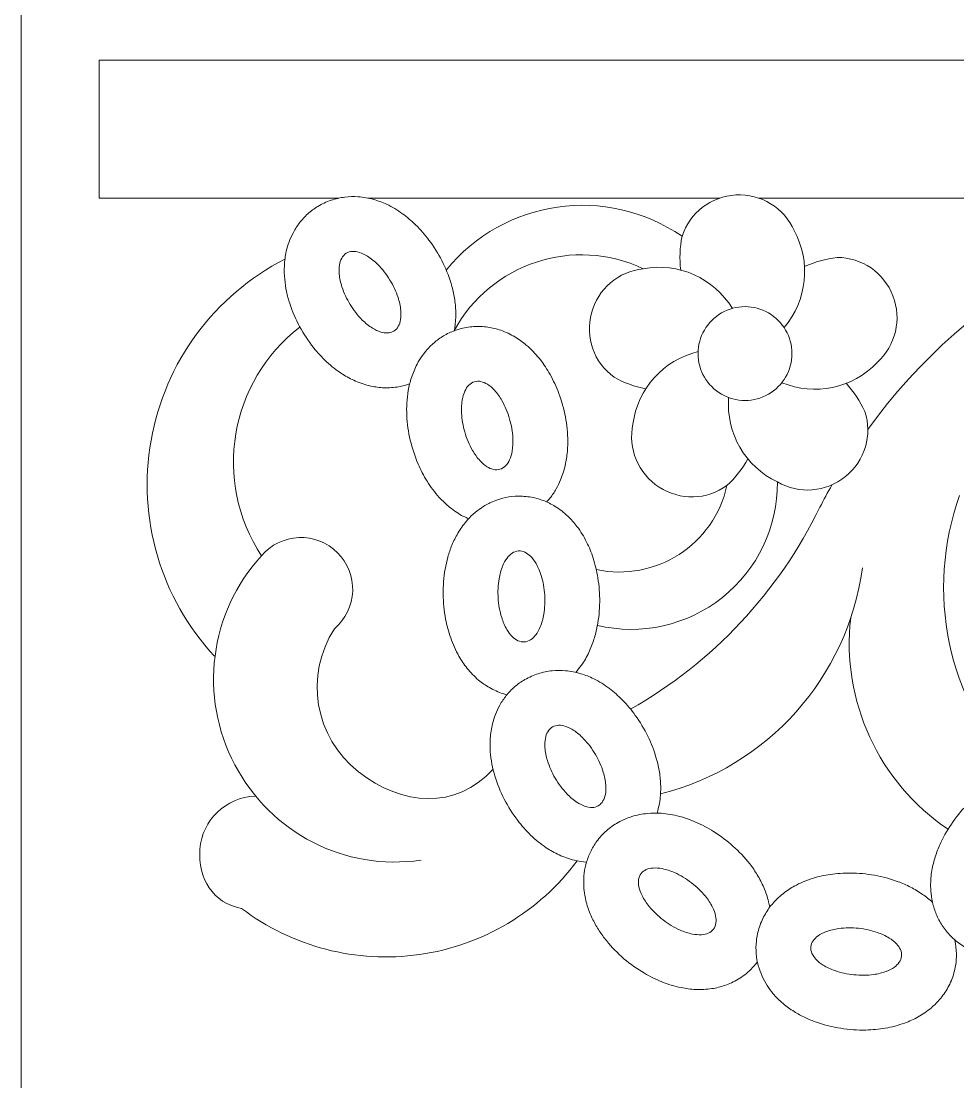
# Model space of a CAD drawing. Header units: millimetres. Extents: x 5151 to 5396, y 1629 to 1892.
# Drawn here: x 5151.92 to 5175.95, y 1809.92 to 1837.13 of the extents above; entities that cross this region are included whole.
import ezdxf

# ---------------------------------------------------------------- set-up
doc = ezdxf.new("R2010")
doc.units = ezdxf.units.MM
doc.header["$MEASUREMENT"] = 0
doc.layers.add('SITARA ALL', color=18, linetype='Continuous', true_color=0x000000)

msp = doc.modelspace()

# ---------------------------------------------------------------- linework, layer by layer
at = {"layer": 'SITARA ALL', "lineweight": 9}
for points, knots in [([(5151.918, 1891.909), (5151.918, 1891.909), (5395.918, 1891.909), (5395.918, 1891.909), (5395.918, 1891.909), (5395.918, 1769.909), (5395.918, 1769.909), (5395.918, 1769.909), (5151.918, 1769.909), (5151.918, 1769.909), (5151.918, 1769.909), (5151.918, 1891.909), (5151.918, 1891.909)], [0, 0, 0, 0, 0.25, 0.25, 0.25, 0.5, 0.5, 0.5, 0.75, 0.75, 0.75, 1, 1, 1, 1]), ([(5196.687, 1828.336), (5193.57, 1831.523), (5189.207, 1833.174), (5184.761, 1832.846), (5180.316, 1832.518), (5176.257, 1830.267), (5173.643, 1826.657)], [0, 0, 0, 0, 0.333333, 0.333333, 0.333333, 1, 1, 1, 1]), ([(5163.03, 1829.188), (5163.039, 1829.234), (5163.046, 1829.279), (5163.052, 1829.325), (5163.068, 1829.454), (5163.074, 1829.583), (5163.068, 1829.713), (5163.063, 1829.833), (5163.05, 1829.952), (5163.028, 1830.07), (5163.008, 1830.183), (5162.981, 1830.295), (5162.948, 1830.405), (5162.887, 1830.606), (5162.809, 1830.801), (5162.712, 1830.987), (5162.617, 1831.173), (5162.507, 1831.349), (5162.382, 1831.516), (5162.278, 1831.655), (5162.164, 1831.785), (5162.04, 1831.906), (5161.935, 1832.01), (5161.822, 1832.106), (5161.702, 1832.192), (5161.575, 1832.285), (5161.439, 1832.366), (5161.296, 1832.433), (5161.188, 1832.484), (5161.076, 1832.525), (5160.961, 1832.558), (5160.832, 1832.594), (5160.699, 1832.617), (5160.565, 1832.626), (5160.453, 1832.634), (5160.339, 1832.631), (5160.227, 1832.618), (5160.105, 1832.603), (5159.984, 1832.576), (5159.868, 1832.536), (5159.75, 1832.496), (5159.637, 1832.443), (5159.53, 1832.378)], [0, 0, 0, 0, 0.066667, 0.066667, 0.066667, 0.133333, 0.133333, 0.133333, 0.2, 0.2, 0.2, 0.266667, 0.266667, 0.266667, 0.333333, 0.333333, 0.333333, 0.4, 0.4, 0.4, 0.466667, 0.466667, 0.466667, 0.533333, 0.533333, 0.533333, 0.6, 0.6, 0.6, 0.666667, 0.666667, 0.666667, 0.733333, 0.733333, 0.733333, 0.8, 0.8, 0.8, 0.866667, 0.866667, 0.866667, 1, 1, 1, 1]), ([(5171.756, 1831.758), (5171.496, 1832.343), (5170.901, 1832.707), (5170.261, 1832.672), (5169.621, 1832.637), (5169.073, 1832.223), (5168.878, 1831.612)], [0, 0, 0, 0, 0.333333, 0.333333, 0.333333, 1, 1, 1, 1]), ([(5159.53, 1832.378), (5159.438, 1832.322), (5159.351, 1832.258), (5159.272, 1832.186), (5159.195, 1832.116), (5159.124, 1832.04), (5159.06, 1831.957), (5159.001, 1831.88), (5158.948, 1831.799), (5158.902, 1831.713), (5158.859, 1831.634), (5158.822, 1831.551), (5158.791, 1831.467), (5158.763, 1831.389), (5158.74, 1831.309), (5158.721, 1831.228), (5158.693, 1831.106), (5158.677, 1830.981), (5158.671, 1830.856), (5158.665, 1830.742), (5158.668, 1830.627), (5158.679, 1830.513), (5158.689, 1830.406), (5158.705, 1830.299), (5158.728, 1830.193), (5158.749, 1830.091), (5158.776, 1829.99), (5158.808, 1829.89), (5158.875, 1829.685), (5158.96, 1829.486), (5159.063, 1829.296), (5159.166, 1829.107), (5159.284, 1828.928), (5159.418, 1828.759), (5159.521, 1828.629), (5159.634, 1828.507), (5159.756, 1828.393), (5159.882, 1828.275), (5160.018, 1828.169), (5160.163, 1828.076), (5160.269, 1828.008), (5160.38, 1827.949), (5160.495, 1827.898), (5160.623, 1827.842), (5160.755, 1827.798), (5160.892, 1827.769), (5161.003, 1827.744), (5161.116, 1827.73), (5161.23, 1827.725), (5161.357, 1827.721), (5161.483, 1827.729), (5161.608, 1827.751), (5161.703, 1827.768), (5161.796, 1827.792), (5161.886, 1827.824)], [0, 0, 0, 0, 0.052632, 0.052632, 0.052632, 0.105263, 0.105263, 0.105263, 0.157895, 0.157895, 0.157895, 0.210526, 0.210526, 0.210526, 0.263158, 0.263158, 0.263158, 0.315789, 0.315789, 0.315789, 0.368421, 0.368421, 0.368421, 0.421053, 0.421053, 0.421053, 0.473684, 0.473684, 0.473684, 0.526316, 0.526316, 0.526316, 0.578947, 0.578947, 0.578947, 0.631579, 0.631579, 0.631579, 0.684211, 0.684211, 0.684211, 0.736842, 0.736842, 0.736842, 0.789474, 0.789474, 0.789474, 0.842105, 0.842105, 0.842105, 0.894737, 0.894737, 0.894737, 1, 1, 1, 1]), ([(5158.685, 1831.025), (5156.874, 1830.099), (5155.602, 1828.377), (5155.249, 1826.373), (5154.896, 1824.37), (5155.493, 1822.328), (5156.879, 1820.838)], [0, 0, 0, 0, 0.333333, 0.333333, 0.333333, 1, 1, 1, 1]), ([(5160.261, 1831.177), (5160.211, 1831.146), (5160.171, 1831.102), (5160.143, 1831.051), (5160.114, 1830.998), (5160.095, 1830.94), (5160.086, 1830.881), (5160.073, 1830.802), (5160.071, 1830.722), (5160.079, 1830.643), (5160.09, 1830.531), (5160.114, 1830.42), (5160.15, 1830.313), (5160.202, 1830.156), (5160.272, 1830.007), (5160.358, 1829.866), (5160.446, 1829.72), (5160.551, 1829.585), (5160.672, 1829.463), (5160.75, 1829.385), (5160.837, 1829.315), (5160.93, 1829.255), (5160.996, 1829.213), (5161.068, 1829.179), (5161.143, 1829.155), (5161.2, 1829.137), (5161.259, 1829.129), (5161.319, 1829.131), (5161.375, 1829.133), (5161.429, 1829.149), (5161.477, 1829.178), (5161.527, 1829.209), (5161.568, 1829.252), (5161.595, 1829.304), (5161.624, 1829.357), (5161.643, 1829.415), (5161.653, 1829.474), (5161.665, 1829.553), (5161.667, 1829.632), (5161.659, 1829.712), (5161.648, 1829.824), (5161.624, 1829.935), (5161.588, 1830.042), (5161.536, 1830.198), (5161.467, 1830.348), (5161.381, 1830.489), (5161.292, 1830.635), (5161.187, 1830.77), (5161.066, 1830.891), (5160.988, 1830.97), (5160.901, 1831.04), (5160.808, 1831.1), (5160.742, 1831.142), (5160.67, 1831.176), (5160.595, 1831.199), (5160.538, 1831.218), (5160.479, 1831.226), (5160.42, 1831.224), (5160.364, 1831.222), (5160.309, 1831.205), (5160.261, 1831.177)], [0, 0, 0, 0, 0.05, 0.05, 0.05, 0.1, 0.1, 0.1, 0.15, 0.15, 0.15, 0.2, 0.2, 0.2, 0.25, 0.25, 0.25, 0.3, 0.3, 0.3, 0.35, 0.35, 0.35, 0.4, 0.4, 0.4, 0.45, 0.45, 0.45, 0.5, 0.5, 0.5, 0.55, 0.55, 0.55, 0.6, 0.6, 0.6, 0.65, 0.65, 0.65, 0.7, 0.7, 0.7, 0.75, 0.75, 0.75, 0.8, 0.8, 0.8, 0.85, 0.85, 0.85, 0.9, 0.9, 0.9, 0.95, 0.95, 0.95, 1, 1, 1, 1]), ([(5173.883, 1828.376), (5174.359, 1828.805), (5174.521, 1829.483), (5174.29, 1830.081), (5174.059, 1830.679), (5173.496, 1831.072), (5172.855, 1831.068)], [0, 0, 0, 0, 0.333333, 0.333333, 0.333333, 1, 1, 1, 1]), ([(5167.883, 1830.78), (5167.246, 1830.714), (5166.716, 1830.26), (5166.551, 1829.641), (5166.387, 1829.021), (5166.612, 1828.372), (5167.132, 1827.998)], [0, 0, 0, 0, 0.333333, 0.333333, 0.333333, 1, 1, 1, 1]), ([(5171.697, 1828.604), (5171.697, 1829.034), (5171.467, 1829.431), (5171.095, 1829.646), (5170.722, 1829.862), (5170.263, 1829.862), (5169.89, 1829.646), (5169.518, 1829.431), (5169.288, 1829.034), (5169.288, 1828.604), (5169.288, 1828.173), (5169.518, 1827.776), (5169.89, 1827.561), (5170.263, 1827.346), (5170.722, 1827.346), (5171.095, 1827.561), (5171.467, 1827.776), (5171.697, 1828.173), (5171.697, 1828.604)], [0, 0, 0, 0, 0.166667, 0.166667, 0.166667, 0.333333, 0.333333, 0.333333, 0.5, 0.5, 0.5, 0.666667, 0.666667, 0.666667, 0.833333, 0.833333, 0.833333, 1, 1, 1, 1]), ([(5163.161, 1829.232), (5163.058, 1829.202), (5162.957, 1829.163), (5162.861, 1829.114), (5162.769, 1829.067), (5162.681, 1829.012), (5162.598, 1828.949), (5162.52, 1828.89), (5162.448, 1828.825), (5162.38, 1828.754), (5162.319, 1828.689), (5162.261, 1828.619), (5162.21, 1828.546), (5162.162, 1828.478), (5162.118, 1828.407), (5162.079, 1828.334), (5162.021, 1828.223), (5161.972, 1828.107), (5161.933, 1827.988), (5161.898, 1827.879), (5161.87, 1827.768), (5161.851, 1827.655), (5161.832, 1827.549), (5161.82, 1827.441), (5161.814, 1827.333), (5161.809, 1827.229), (5161.808, 1827.125), (5161.813, 1827.02), (5161.823, 1826.804), (5161.853, 1826.59), (5161.903, 1826.38), (5161.952, 1826.171), (5162.02, 1825.966), (5162.105, 1825.769), (5162.171, 1825.616), (5162.247, 1825.468), (5162.335, 1825.327), (5162.426, 1825.18), (5162.529, 1825.042), (5162.645, 1824.914), (5162.729, 1824.821), (5162.821, 1824.734), (5162.918, 1824.656), (5163.027, 1824.568), (5163.144, 1824.491), (5163.267, 1824.426), (5163.311, 1824.404), (5163.355, 1824.383), (5163.399, 1824.364)], [0, 0, 0, 0, 0.058824, 0.058824, 0.058824, 0.117647, 0.117647, 0.117647, 0.176471, 0.176471, 0.176471, 0.235294, 0.235294, 0.235294, 0.294118, 0.294118, 0.294118, 0.352941, 0.352941, 0.352941, 0.411765, 0.411765, 0.411765, 0.470588, 0.470588, 0.470588, 0.529412, 0.529412, 0.529412, 0.588235, 0.588235, 0.588235, 0.647059, 0.647059, 0.647059, 0.705882, 0.705882, 0.705882, 0.764706, 0.764706, 0.764706, 0.823529, 0.823529, 0.823529, 0.882353, 0.882353, 0.882353, 1, 1, 1, 1]), ([(5165.405, 1824.795), (5165.436, 1824.829), (5165.465, 1824.864), (5165.493, 1824.9), (5165.55, 1824.973), (5165.602, 1825.051), (5165.648, 1825.132), (5165.69, 1825.206), (5165.728, 1825.283), (5165.76, 1825.363), (5165.81, 1825.482), (5165.849, 1825.606), (5165.877, 1825.733), (5165.904, 1825.85), (5165.922, 1825.968), (5165.933, 1826.088), (5165.943, 1826.203), (5165.946, 1826.317), (5165.943, 1826.432), (5165.937, 1826.642), (5165.912, 1826.851), (5165.868, 1827.056), (5165.825, 1827.259), (5165.764, 1827.459), (5165.687, 1827.653), (5165.623, 1827.814), (5165.547, 1827.969), (5165.46, 1828.119), (5165.385, 1828.246), (5165.301, 1828.368), (5165.209, 1828.483), (5165.11, 1828.606), (5165, 1828.72), (5164.88, 1828.822), (5164.789, 1828.899), (5164.692, 1828.969), (5164.589, 1829.03), (5164.474, 1829.099), (5164.352, 1829.156), (5164.225, 1829.2), (5164.119, 1829.237), (5164.008, 1829.264), (5163.897, 1829.281), (5163.775, 1829.299), (5163.652, 1829.304), (5163.529, 1829.296), (5163.404, 1829.288), (5163.281, 1829.267), (5163.161, 1829.232)], [0, 0, 0, 0, 0.058824, 0.058824, 0.058824, 0.117647, 0.117647, 0.117647, 0.176471, 0.176471, 0.176471, 0.235294, 0.235294, 0.235294, 0.294118, 0.294118, 0.294118, 0.352941, 0.352941, 0.352941, 0.411765, 0.411765, 0.411765, 0.470588, 0.470588, 0.470588, 0.529412, 0.529412, 0.529412, 0.588235, 0.588235, 0.588235, 0.647059, 0.647059, 0.647059, 0.705882, 0.705882, 0.705882, 0.764706, 0.764706, 0.764706, 0.823529, 0.823529, 0.823529, 0.882353, 0.882353, 0.882353, 1, 1, 1, 1]), ([(5163.552, 1827.881), (5163.496, 1827.864), (5163.445, 1827.833), (5163.405, 1827.79), (5163.363, 1827.747), (5163.33, 1827.696), (5163.305, 1827.641), (5163.272, 1827.569), (5163.249, 1827.492), (5163.237, 1827.414), (5163.218, 1827.302), (5163.212, 1827.189), (5163.218, 1827.076), (5163.228, 1826.912), (5163.255, 1826.749), (5163.302, 1826.591), (5163.349, 1826.426), (5163.415, 1826.268), (5163.5, 1826.12), (5163.554, 1826.023), (5163.62, 1825.933), (5163.694, 1825.851), (5163.747, 1825.793), (5163.807, 1825.742), (5163.873, 1825.699), (5163.923, 1825.667), (5163.979, 1825.643), (5164.037, 1825.63), (5164.091, 1825.617), (5164.148, 1825.618), (5164.202, 1825.633), (5164.258, 1825.65), (5164.309, 1825.681), (5164.349, 1825.724), (5164.39, 1825.768), (5164.424, 1825.818), (5164.449, 1825.873), (5164.481, 1825.946), (5164.504, 1826.022), (5164.517, 1826.101), (5164.536, 1826.212), (5164.542, 1826.325), (5164.535, 1826.438), (5164.526, 1826.603), (5164.498, 1826.765), (5164.452, 1826.923), (5164.405, 1827.088), (5164.339, 1827.246), (5164.254, 1827.395), (5164.199, 1827.491), (5164.134, 1827.581), (5164.06, 1827.663), (5164.007, 1827.722), (5163.946, 1827.773), (5163.88, 1827.815), (5163.83, 1827.848), (5163.775, 1827.871), (5163.717, 1827.885), (5163.663, 1827.897), (5163.606, 1827.896), (5163.552, 1827.881)], [0, 0, 0, 0, 0.05, 0.05, 0.05, 0.1, 0.1, 0.1, 0.15, 0.15, 0.15, 0.2, 0.2, 0.2, 0.25, 0.25, 0.25, 0.3, 0.3, 0.3, 0.35, 0.35, 0.35, 0.4, 0.4, 0.4, 0.45, 0.45, 0.45, 0.5, 0.5, 0.5, 0.55, 0.55, 0.55, 0.6, 0.6, 0.6, 0.65, 0.65, 0.65, 0.7, 0.7, 0.7, 0.75, 0.75, 0.75, 0.8, 0.8, 0.8, 0.85, 0.85, 0.85, 0.9, 0.9, 0.9, 0.95, 0.95, 0.95, 1, 1, 1, 1]), ([(5171.324, 1825.309), (5171.879, 1824.988), (5172.574, 1825.044), (5173.071, 1825.448), (5173.568, 1825.853), (5173.768, 1826.51), (5173.567, 1827.118)], [0, 0, 0, 0, 0.333333, 0.333333, 0.333333, 1, 1, 1, 1]), ([(5167.616, 1826.795), (5167.482, 1826.168), (5167.75, 1825.524), (5168.288, 1825.176), (5168.827, 1824.828), (5169.513, 1824.841), (5170.03, 1825.221)], [0, 0, 0, 0, 0.333333, 0.333333, 0.333333, 1, 1, 1, 1]), ([(5166.705, 1821.628), (5167.828, 1821.362), (5169.011, 1821.627), (5169.913, 1822.347), (5170.815, 1823.067), (5171.335, 1824.155), (5171.324, 1825.309)], [0, 0, 0, 0, 0.333333, 0.333333, 0.333333, 1, 1, 1, 1]), ([(5164.592, 1824.941), (5164.485, 1824.934), (5164.378, 1824.918), (5164.274, 1824.891), (5164.173, 1824.865), (5164.075, 1824.83), (5163.981, 1824.787), (5163.892, 1824.746), (5163.807, 1824.699), (5163.727, 1824.644), (5163.652, 1824.594), (5163.581, 1824.538), (5163.515, 1824.478), (5163.453, 1824.422), (5163.395, 1824.362), (5163.342, 1824.299), (5163.26, 1824.204), (5163.187, 1824.101), (5163.124, 1823.993), (5163.066, 1823.894), (5163.015, 1823.792), (5162.971, 1823.686), (5162.93, 1823.586), (5162.895, 1823.484), (5162.866, 1823.38), (5162.838, 1823.279), (5162.815, 1823.177), (5162.797, 1823.074), (5162.76, 1822.861), (5162.743, 1822.646), (5162.746, 1822.43), (5162.749, 1822.215), (5162.77, 1822.001), (5162.81, 1821.789), (5162.841, 1821.626), (5162.884, 1821.465), (5162.939, 1821.308), (5162.996, 1821.145), (5163.067, 1820.988), (5163.152, 1820.838), (5163.214, 1820.729), (5163.285, 1820.624), (5163.363, 1820.526), (5163.45, 1820.417), (5163.547, 1820.317), (5163.654, 1820.227), (5163.741, 1820.154), (5163.835, 1820.088), (5163.934, 1820.031), (5164.043, 1819.968), (5164.16, 1819.917), (5164.28, 1819.878), (5164.314, 1819.867), (5164.349, 1819.858), (5164.384, 1819.849)], [0, 0, 0, 0, 0.052632, 0.052632, 0.052632, 0.105263, 0.105263, 0.105263, 0.157895, 0.157895, 0.157895, 0.210526, 0.210526, 0.210526, 0.263158, 0.263158, 0.263158, 0.315789, 0.315789, 0.315789, 0.368421, 0.368421, 0.368421, 0.421053, 0.421053, 0.421053, 0.473684, 0.473684, 0.473684, 0.526316, 0.526316, 0.526316, 0.578947, 0.578947, 0.578947, 0.631579, 0.631579, 0.631579, 0.684211, 0.684211, 0.684211, 0.736842, 0.736842, 0.736842, 0.789474, 0.789474, 0.789474, 0.842105, 0.842105, 0.842105, 0.894737, 0.894737, 0.894737, 1, 1, 1, 1]), ([(5166.152, 1820.423), (5166.201, 1820.479), (5166.247, 1820.539), (5166.291, 1820.6), (5166.365, 1820.707), (5166.43, 1820.819), (5166.485, 1820.936), (5166.536, 1821.045), (5166.58, 1821.157), (5166.616, 1821.271), (5166.651, 1821.381), (5166.679, 1821.492), (5166.701, 1821.605), (5166.741, 1821.811), (5166.761, 1822.02), (5166.763, 1822.23), (5166.765, 1822.438), (5166.749, 1822.646), (5166.716, 1822.852), (5166.688, 1823.023), (5166.648, 1823.191), (5166.595, 1823.356), (5166.55, 1823.497), (5166.494, 1823.634), (5166.429, 1823.766), (5166.359, 1823.908), (5166.276, 1824.042), (5166.181, 1824.168), (5166.109, 1824.263), (5166.03, 1824.352), (5165.943, 1824.435), (5165.845, 1824.527), (5165.739, 1824.609), (5165.624, 1824.679), (5165.528, 1824.739), (5165.426, 1824.789), (5165.321, 1824.829), (5165.206, 1824.873), (5165.087, 1824.905), (5164.965, 1824.924), (5164.842, 1824.943), (5164.717, 1824.949), (5164.592, 1824.941)], [0, 0, 0, 0, 0.066667, 0.066667, 0.066667, 0.133333, 0.133333, 0.133333, 0.2, 0.2, 0.2, 0.266667, 0.266667, 0.266667, 0.333333, 0.333333, 0.333333, 0.4, 0.4, 0.4, 0.466667, 0.466667, 0.466667, 0.533333, 0.533333, 0.533333, 0.6, 0.6, 0.6, 0.666667, 0.666667, 0.666667, 0.733333, 0.733333, 0.733333, 0.8, 0.8, 0.8, 0.866667, 0.866667, 0.866667, 1, 1, 1, 1]), ([(5159.959, 1821.544), (5160.241, 1821.785), (5160.41, 1822.133), (5160.424, 1822.503), (5160.439, 1822.874), (5160.299, 1823.232), (5160.036, 1823.494), (5159.774, 1823.756), (5159.413, 1823.897), (5159.043, 1823.881), (5158.672, 1823.866), (5158.326, 1823.698), (5158.086, 1823.415)], [0, 0, 0, 0, 0.2, 0.2, 0.2, 0.4, 0.4, 0.4, 0.6, 0.6, 0.6, 1, 1, 1, 1]), ([(5158.086, 1823.415), (5156.745, 1821.953), (5156.47, 1819.805), (5157.4, 1818.053), (5158.329, 1816.3), (5160.216, 1815.316), (5162.178, 1815.606)], [0, 0, 0, 0, 0.333333, 0.333333, 0.333333, 1, 1, 1, 1]), ([(5164.681, 1823.538), (5164.622, 1823.533), (5164.566, 1823.514), (5164.518, 1823.481), (5164.468, 1823.447), (5164.424, 1823.405), (5164.388, 1823.357), (5164.34, 1823.293), (5164.301, 1823.224), (5164.272, 1823.15), (5164.229, 1823.045), (5164.199, 1822.936), (5164.181, 1822.824), (5164.154, 1822.662), (5164.146, 1822.497), (5164.157, 1822.332), (5164.167, 1822.162), (5164.198, 1821.993), (5164.248, 1821.83), (5164.28, 1821.723), (5164.324, 1821.621), (5164.38, 1821.525), (5164.418, 1821.457), (5164.466, 1821.394), (5164.522, 1821.338), (5164.563, 1821.295), (5164.612, 1821.261), (5164.666, 1821.235), (5164.716, 1821.211), (5164.772, 1821.199), (5164.828, 1821.203), (5164.886, 1821.207), (5164.943, 1821.226), (5164.991, 1821.259), (5165.041, 1821.293), (5165.085, 1821.335), (5165.121, 1821.383), (5165.168, 1821.447), (5165.207, 1821.516), (5165.237, 1821.59), (5165.279, 1821.695), (5165.31, 1821.804), (5165.328, 1821.916), (5165.355, 1822.078), (5165.363, 1822.243), (5165.352, 1822.408), (5165.342, 1822.578), (5165.311, 1822.747), (5165.261, 1822.911), (5165.228, 1823.017), (5165.184, 1823.119), (5165.129, 1823.215), (5165.09, 1823.283), (5165.043, 1823.346), (5164.987, 1823.402), (5164.945, 1823.445), (5164.897, 1823.479), (5164.843, 1823.505), (5164.792, 1823.529), (5164.737, 1823.541), (5164.681, 1823.538)], [0, 0, 0, 0, 0.05, 0.05, 0.05, 0.1, 0.1, 0.1, 0.15, 0.15, 0.15, 0.2, 0.2, 0.2, 0.25, 0.25, 0.25, 0.3, 0.3, 0.3, 0.35, 0.35, 0.35, 0.4, 0.4, 0.4, 0.45, 0.45, 0.45, 0.5, 0.5, 0.5, 0.55, 0.55, 0.55, 0.6, 0.6, 0.6, 0.65, 0.65, 0.65, 0.7, 0.7, 0.7, 0.75, 0.75, 0.75, 0.8, 0.8, 0.8, 0.85, 0.85, 0.85, 0.9, 0.9, 0.9, 0.95, 0.95, 0.95, 1, 1, 1, 1]), ([(5159.959, 1821.544), (5159.179, 1820.347), (5159.446, 1818.752), (5160.573, 1817.874), (5161.701, 1816.997), (5163.058, 1816.886), (5164.027, 1817.936)], [0, 0, 0, 0, 0.333333, 0.333333, 0.333333, 1, 1, 1, 1]), ([(5168.236, 1816.811), (5168.242, 1816.829), (5168.247, 1816.847), (5168.252, 1816.866), (5168.275, 1816.948), (5168.293, 1817.032), (5168.305, 1817.116), (5168.324, 1817.245), (5168.332, 1817.374), (5168.329, 1817.504), (5168.326, 1817.624), (5168.315, 1817.744), (5168.296, 1817.862), (5168.278, 1817.976), (5168.253, 1818.088), (5168.222, 1818.199), (5168.165, 1818.401), (5168.09, 1818.597), (5167.998, 1818.785), (5167.906, 1818.972), (5167.799, 1819.151), (5167.677, 1819.32), (5167.576, 1819.461), (5167.465, 1819.593), (5167.343, 1819.717), (5167.24, 1819.823), (5167.129, 1819.92), (5167.011, 1820.009), (5166.886, 1820.105), (5166.751, 1820.188), (5166.61, 1820.258), (5166.503, 1820.311), (5166.392, 1820.355), (5166.277, 1820.389), (5166.149, 1820.428), (5166.017, 1820.454), (5165.883, 1820.466), (5165.77, 1820.476), (5165.657, 1820.475), (5165.545, 1820.464), (5165.422, 1820.452), (5165.301, 1820.427), (5165.184, 1820.389), (5165.065, 1820.351), (5164.951, 1820.301), (5164.843, 1820.238)], [0, 0, 0, 0, 0.0625, 0.0625, 0.0625, 0.125, 0.125, 0.125, 0.1875, 0.1875, 0.1875, 0.25, 0.25, 0.25, 0.3125, 0.3125, 0.3125, 0.375, 0.375, 0.375, 0.4375, 0.4375, 0.4375, 0.5, 0.5, 0.5, 0.5625, 0.5625, 0.5625, 0.625, 0.625, 0.625, 0.6875, 0.6875, 0.6875, 0.75, 0.75, 0.75, 0.8125, 0.8125, 0.8125, 0.875, 0.875, 0.875, 1, 1, 1, 1]), ([(5164.843, 1820.238), (5164.75, 1820.184), (5164.662, 1820.121), (5164.581, 1820.05), (5164.503, 1819.982), (5164.43, 1819.907), (5164.365, 1819.826), (5164.304, 1819.75), (5164.25, 1819.669), (5164.202, 1819.585), (5164.158, 1819.506), (5164.119, 1819.425), (5164.087, 1819.341), (5164.057, 1819.263), (5164.032, 1819.184), (5164.012, 1819.104), (5163.982, 1818.982), (5163.963, 1818.858), (5163.954, 1818.733), (5163.947, 1818.618), (5163.947, 1818.504), (5163.956, 1818.39), (5163.964, 1818.282), (5163.978, 1818.175), (5163.998, 1818.069), (5164.018, 1817.966), (5164.043, 1817.865), (5164.073, 1817.764), (5164.136, 1817.558), (5164.217, 1817.357), (5164.316, 1817.165), (5164.415, 1816.974), (5164.53, 1816.792), (5164.661, 1816.622), (5164.761, 1816.49), (5164.872, 1816.365), (5164.991, 1816.249), (5165.115, 1816.129), (5165.249, 1816.02), (5165.392, 1815.924), (5165.497, 1815.854), (5165.606, 1815.792), (5165.72, 1815.74), (5165.847, 1815.681), (5165.979, 1815.635), (5166.115, 1815.602), (5166.217, 1815.578), (5166.321, 1815.562), (5166.426, 1815.554)], [0, 0, 0, 0, 0.058824, 0.058824, 0.058824, 0.117647, 0.117647, 0.117647, 0.176471, 0.176471, 0.176471, 0.235294, 0.235294, 0.235294, 0.294118, 0.294118, 0.294118, 0.352941, 0.352941, 0.352941, 0.411765, 0.411765, 0.411765, 0.470588, 0.470588, 0.470588, 0.529412, 0.529412, 0.529412, 0.588235, 0.588235, 0.588235, 0.647059, 0.647059, 0.647059, 0.705882, 0.705882, 0.705882, 0.764706, 0.764706, 0.764706, 0.823529, 0.823529, 0.823529, 0.882353, 0.882353, 0.882353, 1, 1, 1, 1]), ([(5165.551, 1819.022), (5165.5, 1818.992), (5165.459, 1818.95), (5165.43, 1818.899), (5165.4, 1818.846), (5165.38, 1818.789), (5165.369, 1818.73), (5165.355, 1818.651), (5165.352, 1818.572), (5165.358, 1818.492), (5165.367, 1818.38), (5165.389, 1818.268), (5165.423, 1818.16), (5165.472, 1818.003), (5165.538, 1817.852), (5165.621, 1817.71), (5165.707, 1817.562), (5165.81, 1817.425), (5165.928, 1817.301), (5166.005, 1817.221), (5166.09, 1817.149), (5166.182, 1817.088), (5166.248, 1817.044), (5166.318, 1817.009), (5166.393, 1816.984), (5166.449, 1816.965), (5166.509, 1816.956), (5166.568, 1816.956), (5166.624, 1816.957), (5166.679, 1816.972), (5166.727, 1817), (5166.778, 1817.03), (5166.819, 1817.073), (5166.848, 1817.124), (5166.878, 1817.176), (5166.898, 1817.233), (5166.909, 1817.293), (5166.923, 1817.371), (5166.926, 1817.451), (5166.92, 1817.53), (5166.911, 1817.643), (5166.889, 1817.754), (5166.855, 1817.862), (5166.806, 1818.019), (5166.74, 1818.17), (5166.657, 1818.312), (5166.571, 1818.46), (5166.468, 1818.598), (5166.35, 1818.721), (5166.273, 1818.802), (5166.188, 1818.873), (5166.096, 1818.935), (5166.03, 1818.978), (5165.96, 1819.013), (5165.885, 1819.038), (5165.829, 1819.058), (5165.77, 1819.067), (5165.71, 1819.066), (5165.654, 1819.065), (5165.599, 1819.05), (5165.551, 1819.022)], [0, 0, 0, 0, 0.05, 0.05, 0.05, 0.1, 0.1, 0.1, 0.15, 0.15, 0.15, 0.2, 0.2, 0.2, 0.25, 0.25, 0.25, 0.3, 0.3, 0.3, 0.35, 0.35, 0.35, 0.4, 0.4, 0.4, 0.45, 0.45, 0.45, 0.5, 0.5, 0.5, 0.55, 0.55, 0.55, 0.6, 0.6, 0.6, 0.65, 0.65, 0.65, 0.7, 0.7, 0.7, 0.75, 0.75, 0.75, 0.8, 0.8, 0.8, 0.85, 0.85, 0.85, 0.9, 0.9, 0.9, 0.95, 0.95, 0.95, 1, 1, 1, 1]), ([(5179.241, 1817.462), (5179.302, 1817.406), (5179.36, 1817.346), (5179.413, 1817.282), (5179.479, 1817.202), (5179.538, 1817.116), (5179.589, 1817.025), (5179.636, 1816.94), (5179.677, 1816.852), (5179.71, 1816.76), (5179.741, 1816.676), (5179.765, 1816.589), (5179.784, 1816.501), (5179.8, 1816.419), (5179.812, 1816.337), (5179.818, 1816.255), (5179.828, 1816.129), (5179.827, 1816.004), (5179.814, 1815.879), (5179.803, 1815.765), (5179.784, 1815.652), (5179.756, 1815.541), (5179.731, 1815.436), (5179.699, 1815.333), (5179.662, 1815.231), (5179.625, 1815.133), (5179.584, 1815.037), (5179.538, 1814.944), (5179.442, 1814.75), (5179.329, 1814.566), (5179.199, 1814.393), (5179.07, 1814.221), (5178.927, 1814.06), (5178.77, 1813.913), (5178.649, 1813.799), (5178.519, 1813.695), (5178.383, 1813.6), (5178.241, 1813.502), (5178.091, 1813.416), (5177.934, 1813.345), (5177.819, 1813.294), (5177.701, 1813.251), (5177.579, 1813.218), (5177.445, 1813.18), (5177.307, 1813.157), (5177.168, 1813.147), (5177.054, 1813.139), (5176.94, 1813.141), (5176.827, 1813.154), (5176.701, 1813.167), (5176.577, 1813.194), (5176.457, 1813.234), (5176.326, 1813.277), (5176.201, 1813.336), (5176.084, 1813.409), (5175.983, 1813.471), (5175.889, 1813.544), (5175.803, 1813.627), (5175.719, 1813.707), (5175.643, 1813.797), (5175.577, 1813.893), (5175.514, 1813.984), (5175.461, 1814.081), (5175.416, 1814.182), (5175.375, 1814.275), (5175.342, 1814.371), (5175.317, 1814.47), (5175.294, 1814.56), (5175.277, 1814.652), (5175.268, 1814.745), (5175.259, 1814.83), (5175.255, 1814.915), (5175.257, 1815.001), (5175.259, 1815.131), (5175.273, 1815.26), (5175.297, 1815.387), (5175.32, 1815.505), (5175.35, 1815.621), (5175.389, 1815.735), (5175.425, 1815.844), (5175.468, 1815.951), (5175.517, 1816.055), (5175.606, 1816.245), (5175.712, 1816.426), (5175.835, 1816.596), (5175.955, 1816.766), (5176.091, 1816.925), (5176.239, 1817.071), (5176.361, 1817.193), (5176.493, 1817.306), (5176.633, 1817.408), (5176.753, 1817.495), (5176.878, 1817.573), (5177.009, 1817.642), (5177.149, 1817.715), (5177.295, 1817.775), (5177.446, 1817.82), (5177.446, 1817.82), (5177.469, 1817.827), (5177.469, 1817.827)], [0, 0, 0, 0, 0.029412, 0.029412, 0.029412, 0.058824, 0.058824, 0.058824, 0.088235, 0.088235, 0.088235, 0.117647, 0.117647, 0.117647, 0.147059, 0.147059, 0.147059, 0.176471, 0.176471, 0.176471, 0.205882, 0.205882, 0.205882, 0.235294, 0.235294, 0.235294, 0.264706, 0.264706, 0.264706, 0.294118, 0.294118, 0.294118, 0.323529, 0.323529, 0.323529, 0.352941, 0.352941, 0.352941, 0.382353, 0.382353, 0.382353, 0.411765, 0.411765, 0.411765, 0.441176, 0.441176, 0.441176, 0.470588, 0.470588, 0.470588, 0.5, 0.5, 0.5, 0.529412, 0.529412, 0.529412, 0.558824, 0.558824, 0.558824, 0.588235, 0.588235, 0.588235, 0.617647, 0.617647, 0.617647, 0.647059, 0.647059, 0.647059, 0.676471, 0.676471, 0.676471, 0.705882, 0.705882, 0.705882, 0.735294, 0.735294, 0.735294, 0.764706, 0.764706, 0.764706, 0.794118, 0.794118, 0.794118, 0.823529, 0.823529, 0.823529, 0.852941, 0.852941, 0.852941, 0.882353, 0.882353, 0.882353, 0.911765, 0.911765, 0.911765, 0.941176, 0.941176, 0.941176, 1, 1, 1, 1]), ([(5157.922, 1817.245), (5157.171, 1817.222), (5156.559, 1816.635), (5156.504, 1815.886), (5156.449, 1815.138), (5156.835, 1814.498), (5157.574, 1814.365)], [0, 0, 0, 0, 0.333333, 0.333333, 0.333333, 1, 1, 1, 1]), ([(5171.128, 1814.396), (5171.12, 1814.444), (5171.11, 1814.491), (5171.099, 1814.537), (5171.068, 1814.663), (5171.026, 1814.786), (5170.974, 1814.905), (5170.926, 1815.015), (5170.871, 1815.122), (5170.808, 1815.224), (5170.749, 1815.323), (5170.684, 1815.417), (5170.613, 1815.508), (5170.484, 1815.674), (5170.341, 1815.827), (5170.184, 1815.966), (5170.028, 1816.105), (5169.862, 1816.23), (5169.685, 1816.341), (5169.538, 1816.433), (5169.385, 1816.513), (5169.226, 1816.582), (5169.09, 1816.641), (5168.951, 1816.689), (5168.808, 1816.727), (5168.656, 1816.768), (5168.5, 1816.794), (5168.343, 1816.806), (5168.223, 1816.814), (5168.104, 1816.813), (5167.985, 1816.802), (5167.851, 1816.789), (5167.719, 1816.763), (5167.591, 1816.723), (5167.483, 1816.69), (5167.378, 1816.647), (5167.278, 1816.594), (5167.169, 1816.536), (5167.067, 1816.468), (5166.972, 1816.389), (5166.877, 1816.309), (5166.79, 1816.218), (5166.714, 1816.12)], [0, 0, 0, 0, 0.066667, 0.066667, 0.066667, 0.133333, 0.133333, 0.133333, 0.2, 0.2, 0.2, 0.266667, 0.266667, 0.266667, 0.333333, 0.333333, 0.333333, 0.4, 0.4, 0.4, 0.466667, 0.466667, 0.466667, 0.533333, 0.533333, 0.533333, 0.6, 0.6, 0.6, 0.666667, 0.666667, 0.666667, 0.733333, 0.733333, 0.733333, 0.8, 0.8, 0.8, 0.866667, 0.866667, 0.866667, 1, 1, 1, 1]), ([(5166.714, 1816.12), (5166.648, 1816.034), (5166.591, 1815.943), (5166.542, 1815.847), (5166.495, 1815.754), (5166.457, 1815.658), (5166.427, 1815.558), (5166.4, 1815.465), (5166.379, 1815.369), (5166.367, 1815.273), (5166.356, 1815.183), (5166.351, 1815.093), (5166.353, 1815.003), (5166.354, 1814.92), (5166.361, 1814.838), (5166.373, 1814.756), (5166.391, 1814.631), (5166.42, 1814.509), (5166.46, 1814.39), (5166.496, 1814.281), (5166.54, 1814.175), (5166.591, 1814.073), (5166.639, 1813.976), (5166.692, 1813.882), (5166.751, 1813.792), (5166.808, 1813.705), (5166.87, 1813.62), (5166.936, 1813.539), (5167.071, 1813.371), (5167.223, 1813.216), (5167.387, 1813.076), (5167.551, 1812.936), (5167.726, 1812.811), (5167.911, 1812.703), (5168.054, 1812.618), (5168.204, 1812.545), (5168.358, 1812.483), (5168.518, 1812.418), (5168.683, 1812.368), (5168.852, 1812.333), (5168.975, 1812.308), (5169.1, 1812.292), (5169.226, 1812.286), (5169.365, 1812.28), (5169.505, 1812.287), (5169.643, 1812.308), (5169.755, 1812.325), (5169.866, 1812.353), (5169.974, 1812.389), (5170.094, 1812.431), (5170.209, 1812.484), (5170.317, 1812.549), (5170.435, 1812.62), (5170.545, 1812.705), (5170.643, 1812.802), (5170.704, 1812.862), (5170.76, 1812.927), (5170.811, 1812.995)], [0, 0, 0, 0, 0.05, 0.05, 0.05, 0.1, 0.1, 0.1, 0.15, 0.15, 0.15, 0.2, 0.2, 0.2, 0.25, 0.25, 0.25, 0.3, 0.3, 0.3, 0.35, 0.35, 0.35, 0.4, 0.4, 0.4, 0.45, 0.45, 0.45, 0.5, 0.5, 0.5, 0.55, 0.55, 0.55, 0.6, 0.6, 0.6, 0.65, 0.65, 0.65, 0.7, 0.7, 0.7, 0.75, 0.75, 0.75, 0.8, 0.8, 0.8, 0.85, 0.85, 0.85, 0.9, 0.9, 0.9, 1, 1, 1, 1]), ([(5157.574, 1814.365), (5158.877, 1813.378), (5160.52, 1812.952), (5162.138, 1813.182), (5163.756, 1813.413), (5165.211, 1814.275), (5166.185, 1815.587)], [0, 0, 0, 0, 0.333333, 0.333333, 0.333333, 1, 1, 1, 1]), ([(5167.828, 1815.261), (5167.793, 1815.215), (5167.771, 1815.159), (5167.763, 1815.101), (5167.756, 1815.042), (5167.758, 1814.981), (5167.771, 1814.922), (5167.788, 1814.844), (5167.814, 1814.769), (5167.85, 1814.698), (5167.902, 1814.597), (5167.964, 1814.502), (5168.036, 1814.415), (5168.14, 1814.288), (5168.259, 1814.173), (5168.39, 1814.073), (5168.525, 1813.968), (5168.672, 1813.88), (5168.828, 1813.81), (5168.929, 1813.765), (5169.035, 1813.731), (5169.144, 1813.709), (5169.221, 1813.693), (5169.3, 1813.688), (5169.378, 1813.692), (5169.438, 1813.696), (5169.496, 1813.71), (5169.551, 1813.733), (5169.602, 1813.755), (5169.647, 1813.79), (5169.682, 1813.834), (5169.717, 1813.881), (5169.74, 1813.936), (5169.747, 1813.994), (5169.755, 1814.054), (5169.752, 1814.114), (5169.739, 1814.173), (5169.722, 1814.251), (5169.696, 1814.326), (5169.66, 1814.397), (5169.609, 1814.498), (5169.547, 1814.593), (5169.475, 1814.68), (5169.37, 1814.807), (5169.251, 1814.922), (5169.121, 1815.022), (5168.985, 1815.127), (5168.838, 1815.215), (5168.682, 1815.285), (5168.581, 1815.33), (5168.475, 1815.364), (5168.366, 1815.386), (5168.289, 1815.402), (5168.211, 1815.408), (5168.132, 1815.403), (5168.073, 1815.399), (5168.014, 1815.385), (5167.959, 1815.362), (5167.908, 1815.34), (5167.863, 1815.305), (5167.828, 1815.261)], [0, 0, 0, 0, 0.05, 0.05, 0.05, 0.1, 0.1, 0.1, 0.15, 0.15, 0.15, 0.2, 0.2, 0.2, 0.25, 0.25, 0.25, 0.3, 0.3, 0.3, 0.35, 0.35, 0.35, 0.4, 0.4, 0.4, 0.45, 0.45, 0.45, 0.5, 0.5, 0.5, 0.55, 0.55, 0.55, 0.6, 0.6, 0.6, 0.65, 0.65, 0.65, 0.7, 0.7, 0.7, 0.75, 0.75, 0.75, 0.8, 0.8, 0.8, 0.85, 0.85, 0.85, 0.9, 0.9, 0.9, 0.95, 0.95, 0.95, 1, 1, 1, 1]), ([(5175.305, 1814.52), (5175.224, 1814.595), (5175.138, 1814.664), (5175.048, 1814.727), (5174.95, 1814.796), (5174.846, 1814.858), (5174.74, 1814.912), (5174.637, 1814.965), (5174.532, 1815.011), (5174.424, 1815.051), (5174.228, 1815.125), (5174.025, 1815.18), (5173.819, 1815.216), (5173.614, 1815.253), (5173.406, 1815.272), (5173.198, 1815.274), (5173.025, 1815.275), (5172.851, 1815.263), (5172.68, 1815.239), (5172.534, 1815.218), (5172.389, 1815.186), (5172.248, 1815.143), (5172.097, 1815.098), (5171.951, 1815.039), (5171.811, 1814.966), (5171.705, 1814.911), (5171.604, 1814.847), (5171.508, 1814.775), (5171.401, 1814.694), (5171.302, 1814.603), (5171.214, 1814.502), (5171.139, 1814.417), (5171.073, 1814.325), (5171.015, 1814.227), (5170.953, 1814.121), (5170.902, 1814.009), (5170.863, 1813.892), (5170.823, 1813.774), (5170.797, 1813.652), (5170.784, 1813.528)], [0, 0, 0, 0, 0.071429, 0.071429, 0.071429, 0.142857, 0.142857, 0.142857, 0.214286, 0.214286, 0.214286, 0.285714, 0.285714, 0.285714, 0.357143, 0.357143, 0.357143, 0.428571, 0.428571, 0.428571, 0.5, 0.5, 0.5, 0.571429, 0.571429, 0.571429, 0.642857, 0.642857, 0.642857, 0.714286, 0.714286, 0.714286, 0.785714, 0.785714, 0.785714, 0.857143, 0.857143, 0.857143, 1, 1, 1, 1]), ([(5172.183, 1813.381), (5172.177, 1813.323), (5172.187, 1813.264), (5172.211, 1813.211), (5172.236, 1813.156), (5172.27, 1813.106), (5172.312, 1813.062), (5172.367, 1813.005), (5172.429, 1812.955), (5172.497, 1812.913), (5172.593, 1812.854), (5172.696, 1812.806), (5172.803, 1812.769), (5172.959, 1812.716), (5173.12, 1812.681), (5173.284, 1812.664), (5173.454, 1812.646), (5173.625, 1812.648), (5173.795, 1812.67), (5173.905, 1812.684), (5174.013, 1812.711), (5174.117, 1812.749), (5174.191, 1812.776), (5174.261, 1812.813), (5174.325, 1812.858), (5174.374, 1812.892), (5174.416, 1812.934), (5174.451, 1812.983), (5174.483, 1813.029), (5174.503, 1813.082), (5174.509, 1813.138), (5174.515, 1813.196), (5174.505, 1813.255), (5174.481, 1813.308), (5174.456, 1813.363), (5174.422, 1813.413), (5174.38, 1813.456), (5174.325, 1813.514), (5174.263, 1813.564), (5174.195, 1813.606), (5174.099, 1813.665), (5173.996, 1813.713), (5173.889, 1813.749), (5173.734, 1813.803), (5173.572, 1813.838), (5173.408, 1813.855), (5173.238, 1813.873), (5173.067, 1813.871), (5172.897, 1813.849), (5172.787, 1813.834), (5172.679, 1813.808), (5172.575, 1813.77), (5172.501, 1813.743), (5172.431, 1813.706), (5172.367, 1813.661), (5172.318, 1813.627), (5172.276, 1813.584), (5172.241, 1813.536), (5172.209, 1813.49), (5172.189, 1813.437), (5172.183, 1813.381)], [0, 0, 0, 0, 0.05, 0.05, 0.05, 0.1, 0.1, 0.1, 0.15, 0.15, 0.15, 0.2, 0.2, 0.2, 0.25, 0.25, 0.25, 0.3, 0.3, 0.3, 0.35, 0.35, 0.35, 0.4, 0.4, 0.4, 0.45, 0.45, 0.45, 0.5, 0.5, 0.5, 0.55, 0.55, 0.55, 0.6, 0.6, 0.6, 0.65, 0.65, 0.65, 0.7, 0.7, 0.7, 0.75, 0.75, 0.75, 0.8, 0.8, 0.8, 0.85, 0.85, 0.85, 0.9, 0.9, 0.9, 0.95, 0.95, 0.95, 1, 1, 1, 1]), ([(5170.784, 1813.528), (5170.773, 1813.421), (5170.771, 1813.313), (5170.78, 1813.205), (5170.789, 1813.102), (5170.807, 1812.999), (5170.834, 1812.899), (5170.859, 1812.805), (5170.892, 1812.713), (5170.933, 1812.625), (5170.97, 1812.543), (5171.013, 1812.464), (5171.061, 1812.388), (5171.106, 1812.318), (5171.155, 1812.251), (5171.209, 1812.187), (5171.289, 1812.091), (5171.378, 1812.002), (5171.474, 1811.922), (5171.562, 1811.848), (5171.655, 1811.781), (5171.752, 1811.72), (5171.843, 1811.663), (5171.938, 1811.611), (5172.036, 1811.565), (5172.131, 1811.521), (5172.227, 1811.481), (5172.326, 1811.446), (5172.529, 1811.375), (5172.739, 1811.322), (5172.953, 1811.289), (5173.165, 1811.256), (5173.38, 1811.241), (5173.595, 1811.246), (5173.761, 1811.249), (5173.927, 1811.265), (5174.091, 1811.293), (5174.261, 1811.321), (5174.428, 1811.366), (5174.59, 1811.425), (5174.708, 1811.468), (5174.823, 1811.52), (5174.933, 1811.581), (5175.055, 1811.648), (5175.17, 1811.728), (5175.276, 1811.818), (5175.363, 1811.892), (5175.443, 1811.973), (5175.515, 1812.061), (5175.596, 1812.159), (5175.666, 1812.265), (5175.724, 1812.377), (5175.787, 1812.5), (5175.836, 1812.629), (5175.869, 1812.763), (5175.897, 1812.878), (5175.913, 1812.996), (5175.917, 1813.115), (5175.92, 1813.231), (5175.912, 1813.348), (5175.892, 1813.463), (5175.887, 1813.497), (5175.88, 1813.531), (5175.872, 1813.564)], [0, 0, 0, 0, 0.045455, 0.045455, 0.045455, 0.090909, 0.090909, 0.090909, 0.136364, 0.136364, 0.136364, 0.181818, 0.181818, 0.181818, 0.227273, 0.227273, 0.227273, 0.272727, 0.272727, 0.272727, 0.318182, 0.318182, 0.318182, 0.363636, 0.363636, 0.363636, 0.409091, 0.409091, 0.409091, 0.454545, 0.454545, 0.454545, 0.5, 0.5, 0.5, 0.545455, 0.545455, 0.545455, 0.590909, 0.590909, 0.590909, 0.636364, 0.636364, 0.636364, 0.681818, 0.681818, 0.681818, 0.727273, 0.727273, 0.727273, 0.772727, 0.772727, 0.772727, 0.818182, 0.818182, 0.818182, 0.863636, 0.863636, 0.863636, 0.909091, 0.909091, 0.909091, 1, 1, 1, 1])]:
    msp.add_open_spline(points, degree=3, knots=knots, dxfattribs=at)
for points in [[(5153.918, 1832.592), (5153.918, 1832.592), (5153.918, 1836.133), (5153.918, 1836.133)], [(5153.918, 1836.133), (5153.918, 1836.133), (5353.918, 1836.133), (5353.918, 1836.133)], [(5168.878, 1831.612), (5166.941, 1832.944), (5164.309, 1832.57), (5162.825, 1830.746)], [(5153.918, 1832.592), (5153.918, 1832.592), (5160.069, 1832.592), (5160.069, 1832.592)], [(5160.82, 1832.592), (5160.82, 1832.592), (5169.834, 1832.592), (5169.834, 1832.592)], [(5170.856, 1832.592), (5170.856, 1832.592), (5182.872, 1832.592), (5182.872, 1832.592)], [(5167.883, 1830.78), (5166.098, 1831.624), (5163.967, 1830.926), (5163.03, 1829.188)], [(5168.878, 1831.612), (5168.82, 1831.327), (5168.808, 1831.035), (5168.843, 1830.746)], [(5171.495, 1829.271), (5172.089, 1829.966), (5172.193, 1830.954), (5171.756, 1831.758)], [(5172.855, 1831.068), (5172.566, 1831.036), (5172.284, 1830.957), (5172.02, 1830.834)], [(5170.168, 1829.763), (5169.69, 1830.543), (5168.783, 1830.948), (5167.883, 1830.78)], [(5159.071, 1829.283), (5157.256, 1827.885), (5156.825, 1825.328), (5158.086, 1823.415)], [(5169.289, 1828.653), (5168.4, 1828.44), (5167.735, 1827.702), (5167.616, 1826.795)], [(5171.437, 1827.856), (5172.281, 1827.506), (5173.254, 1827.712), (5173.883, 1828.376)], [(5167.132, 1827.998), (5167.385, 1827.854), (5167.66, 1827.753), (5167.945, 1827.697)], [(5173.567, 1827.118), (5173.447, 1827.383), (5173.285, 1827.627), (5173.086, 1827.84)], [(5170.073, 1827.475), (5170.001, 1826.563), (5170.498, 1825.702), (5171.324, 1825.309)], [(5170.03, 1825.221), (5170.245, 1825.417), (5170.426, 1825.646), (5170.567, 1825.901)], [(5166.675, 1823.061), (5168.199, 1822.735), (5169.698, 1823.699), (5170.03, 1825.221)], [(5172.723, 1825.23), (5172.616, 1825.042), (5172.513, 1824.852), (5172.415, 1824.66)], [(5175.997, 1824.961), (5175.12, 1822.493), (5175.686, 1819.745), (5177.469, 1817.827)], [(5167.558, 1819.476), (5169.662, 1820.676), (5171.355, 1822.482), (5172.415, 1824.66)], [(5168.325, 1817.302), (5171.076, 1817.998), (5173.126, 1820.294), (5173.504, 1823.106)], [(5173.205, 1821.823), (5172.96, 1819.689), (5173.922, 1817.599), (5175.703, 1816.398)]]:
    msp.add_open_spline(points, degree=3, dxfattribs=at)

doc.saveas('drawing.dxf')
